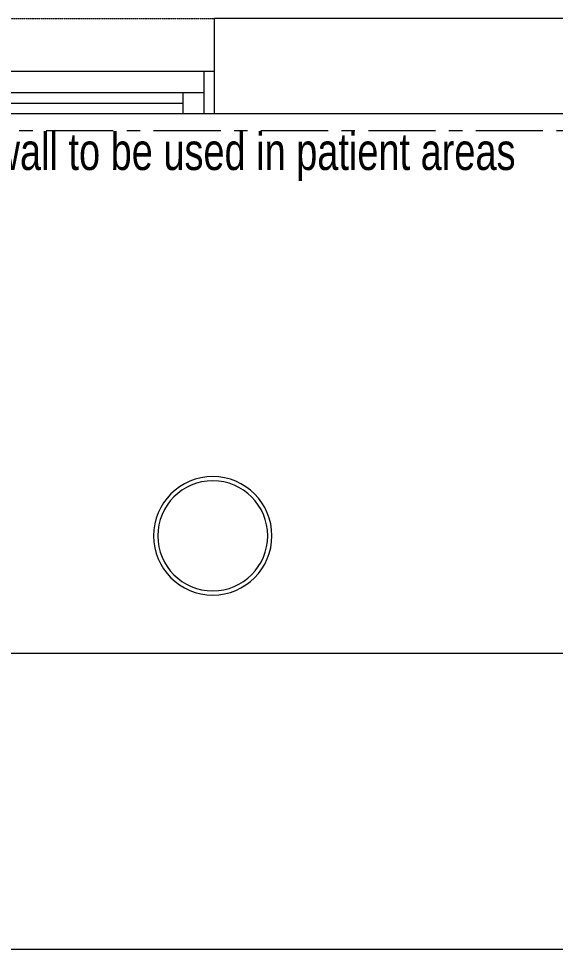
# Model space of a CAD drawing. Header units: millimetres. Extents: x 26027 to 581921, y 7230 to 233891.
# Drawn here: x 483271 to 484540, y 140411 to 142610 of the extents above; entities that cross this region are included whole.
import ezdxf

# ---------------------------------------------------------------- set-up
doc = ezdxf.new("R2010")
doc.units = ezdxf.units.MM
doc.header["$LTSCALE"] = 5
doc.linetypes.add('CENTER', pattern=[50.8, 31.75, -6.35, 6.35, -6.35])
doc.linetypes.add('HIDDEN2', pattern=[0.1875, 0.125, -0.0625])
doc.layers.get('0').update_dxf_attribs({"color": 252})
for name, color, linetype, lineweight in [('Aluminum', 252, 'Continuous', 5), ('Medical Equipment and Furniture', 252, 'Continuous', 0), ('Proj', 252, 'HIDDEN2', 5), ('Walls', 252, 'Continuous', 5)]:
    doc.layers.add(name, color=color, linetype=linetype, lineweight=lineweight)
doc.layers.add('axes', color=252, linetype='Continuous')
doc.styles.add('X3G_ENTITY_257CFD', font='swisscl.ttf', dxfattribs={"height": 200})

# ---------------------------------------------------------------- blocks, each defined once
blk = doc.blocks.new('WM00001-P')
blk.add_circle((0, 0), 0.14)
at = {"color": 8}
blk.add_circle((0, 0), 0.13, dxfattribs=at)

msp = doc.modelspace()

# ---------------------------------------------------------------- linework, layer by layer
at = {"layer": 'Aluminum'}
for p, q in [((483733.8, 142485.3, 0), (482233.8, 142485.3, 0)), ((483708.8, 142485.3, 0), (483708.8, 142385.3, 0)), ((483708.8, 142435.3, 0), (482258.8, 142435.3, 0)), ((483658.8, 142435.3, 0), (483658.8, 142385.3, 0)), ((482308.8, 142410.3, 0), (483658.8, 142410.3, 0)), ((483733.8, 142385.3, 0), (482233.8, 142385.3, 0))]:
    msp.add_line(p, q, dxfattribs=at)
at = {"layer": 'axes', "linetype": 'CENTER', "lineweight": 0}
msp.add_line((581030.5, 142345.3, 2.4), (449113.3, 142345.3, 2.4), dxfattribs=at)
at = {"layer": 'Medical Equipment and Furniture', "elevation": 0}
msp.add_lwpolyline([(485921.9, 140411.2), (481921.9, 140411.2), (481921.9, 141111.2), (485921.9, 141111.2), (485921.9, 140411.2)], dxfattribs=at)
at = {"layer": 'Proj'}
msp.add_line((482233.8, 142610.3, 0), (483733.8, 142610.3, 0), dxfattribs=at)
at = {"layer": 'Walls'}
for p, q in [((485323.8, 142610.3, 0), (483733.8, 142610.3, 0)), ((483733.8, 142385.3, 0), (483733.8, 142610.3, 0)), ((485323.8, 142385.3, 0), (483733.8, 142385.3, 0))]:
    msp.add_line(p, q, dxfattribs=at)

# ---------------------------------------------------------------- block references
at = {"layer": 'Medical Equipment and Furniture', "extrusion": (8.17011e-07, -7.77426e-06, 1), "xscale": -1000.000000000006, "yscale": 1000.000000000004, "zscale": 1000.000000000003, "rotation": 77.99858923583344}
msp.add_blockref('WM00001-P', (483729.7, 141388.2, -0.7), dxfattribs=at)

# ---------------------------------------------------------------- texts
at = {"layer": 'Medical Equipment and Furniture', "insert": (483057.3, 142340.1, 0), "char_height": 87.473, "width": 3260.537, "attachment_point": 2, "style": 'X3G_ENTITY_257CFD'}
msp.add_mtext('Medical Equipment Parked next to the wall to be used in patient areas', dxfattribs=at)

doc.saveas('drawing.dxf')
